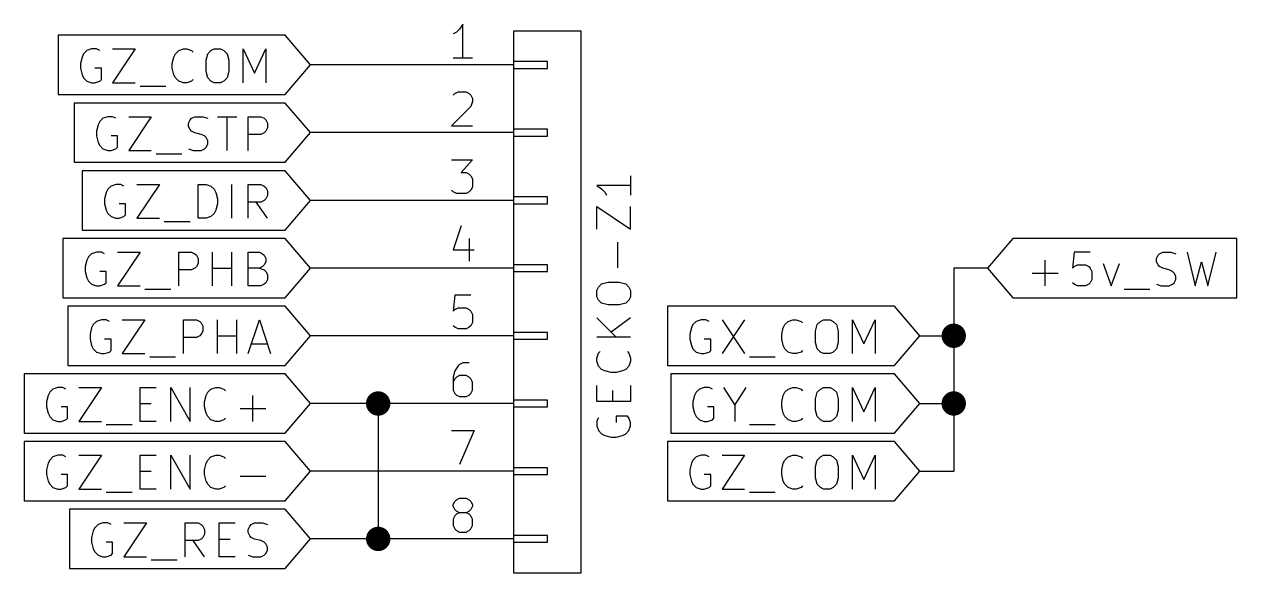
# Model space of a CAD drawing. Extents: x 0.4 to 16.1, y -11.3 to -0.4.
# Drawn here: x 10.647 to 12.438, y -5.39 to -4.58 of the extents above; entities that cross this region are included whole.
import ezdxf

# ---------------------------------------------------------------- set-up
doc = ezdxf.new("R2010")
doc.units = 0
doc.header["$MEASUREMENT"] = 0
for name, color, linetype in [('CYAN2', 4, 'CONTINUOUS'), ('GREEN3', 91, 'CONTINUOUS'), ('LYELLOW', 51, 'CONTINUOUS'), ('RED2', 1, 'CONTINUOUS'), ('RED3', 11, 'CONTINUOUS')]:
    doc.layers.add(name, color=color, linetype=linetype)

msp = doc.modelspace()

# ---------------------------------------------------------------- linework, layer by layer
at = {"layer": 'CYAN2', "linetype": 'CONTINUOUS'}
for p, q in [((11.5428, -4.8039), (11.5428, -4.8325)), ((11.5428, -4.8182), (11.4928, -4.8182)), ((11.4928, -4.8182), (11.4999, -4.8229)), ((11.4999, -4.8229), (11.5047, -4.8277)), ((11.5047, -4.8277), (11.5071, -4.8325)), ((11.4928, -4.8825), (11.4928, -4.8491)), ((11.4928, -4.8491), (11.5428, -4.8825)), ((11.5428, -4.8825), (11.5428, -4.8491)), ((11.5238, -4.9396), (11.5238, -4.9015)), ((11.4928, -4.9729), (11.4952, -4.9682)), ((11.4928, -4.9825), (11.4928, -4.9729)), ((11.4952, -4.9682), (11.4999, -4.9634)), ((11.4999, -4.9634), (11.5095, -4.961)), ((11.5095, -4.961), (11.5261, -4.961)), ((11.5261, -4.961), (11.5357, -4.9634)), ((11.5357, -4.9634), (11.5404, -4.9682)), ((11.5404, -4.9682), (11.5428, -4.9729)), ((11.5428, -4.9729), (11.5428, -4.9825)), ((11.4952, -4.9872), (11.4928, -4.9825)), ((11.4999, -4.992), (11.4952, -4.9872)), ((11.5095, -4.9944), (11.4999, -4.992)), ((11.5261, -4.9944), (11.5095, -4.9944)), ((11.5357, -4.992), (11.5261, -4.9944)), ((11.5404, -4.9872), (11.5357, -4.992)), ((11.5428, -4.9825), (11.5404, -4.9872)), ((11.4928, -5.0134), (11.5214, -5.042)), ((11.5428, -5.0134), (11.5142, -5.0348)), ((11.5428, -5.042), (11.4928, -5.042)), ((11.4928, -5.0729), (11.4952, -5.0658)), ((11.4952, -5.0658), (11.4976, -5.0634)), ((11.538, -5.0634), (11.5404, -5.0658)), ((11.5404, -5.0658), (11.5428, -5.0729)), ((11.4928, -5.0777), (11.4928, -5.0729)), ((11.4952, -5.0848), (11.4928, -5.0777)), ((11.4999, -5.0896), (11.4952, -5.0848)), ((11.5404, -5.0848), (11.5357, -5.0896)), ((11.5428, -5.0777), (11.5404, -5.0848)), ((11.5428, -5.0729), (11.5428, -5.0777)), ((11.5047, -5.092), (11.4999, -5.0896)), ((11.5142, -5.0944), (11.5047, -5.092)), ((11.5214, -5.0944), (11.5142, -5.0944)), ((11.5309, -5.092), (11.5214, -5.0944)), ((11.5357, -5.0896), (11.5309, -5.092)), ((11.4928, -5.1372), (11.4928, -5.1134)), ((11.5166, -5.1372), (11.5166, -5.1206)), ((11.5428, -5.1134), (11.5428, -5.1372)), ((11.5428, -5.1372), (11.4928, -5.1372)), ((11.4952, -5.161), (11.4928, -5.1658)), ((11.4928, -5.1658), (11.4928, -5.1729)), ((11.4928, -5.1729), (11.4952, -5.1801)), ((11.538, -5.1587), (11.5214, -5.1587)), ((11.5214, -5.1587), (11.5214, -5.1682)), ((11.5404, -5.161), (11.538, -5.1587)), ((11.5428, -5.1682), (11.5404, -5.161)), ((11.5404, -5.1801), (11.5428, -5.1729)), ((11.5428, -5.1729), (11.5428, -5.1682)), ((11.4952, -5.1801), (11.4999, -5.1848)), ((11.4999, -5.1848), (11.5047, -5.1872)), ((11.5047, -5.1872), (11.5142, -5.1896)), ((11.5142, -5.1896), (11.5214, -5.1896)), ((11.5214, -5.1896), (11.5309, -5.1872)), ((11.5309, -5.1872), (11.5357, -5.1848)), ((11.5357, -5.1848), (11.5404, -5.1801))]:
    msp.add_line(p, q, dxfattribs=at)
at = {"layer": 'GREEN3', "linetype": 'CONTINUOUS'}
for p, q in [((11.22, -4.64), (11.07, -4.64)), ((11.22, -4.74), (11.07, -4.74)), ((11.22, -4.84), (11.07, -4.84)), ((11.22, -4.94), (11.07, -4.94)), ((12.07, -4.94), (12.02, -4.94)), ((12.02, -4.94), (12.02, -5.04)), ((11.22, -5.04), (11.07, -5.04)), ((11.97, -5.04), (12.02, -5.04)), ((12.02, -5.04), (12.02, -5.14)), ((11.17, -5.14), (11.07, -5.14)), ((11.22, -5.14), (11.17, -5.14)), ((11.17, -5.14), (11.17, -5.34)), ((11.97, -5.14), (12.02, -5.14)), ((12.02, -5.14), (12.02, -5.24)), ((11.22, -5.24), (11.07, -5.24)), ((11.97, -5.24), (12.02, -5.24)), ((11.17, -5.34), (11.07, -5.34)), ((11.22, -5.34), (11.17, -5.34))]:
    msp.add_line(p, q, dxfattribs=at)
at = {"layer": 'GREEN3', "const_width": 0.018}
for points in [[(12.011, -5.04, 1), (12.029, -5.04, 1)], [(11.161, -5.14, 1), (11.179, -5.14, 1)], [(12.011, -5.14, 1), (12.029, -5.14, 1)], [(11.161, -5.34, 1), (11.179, -5.34, 1)]]:
    msp.add_lwpolyline(points, format="xyb", close=True, dxfattribs=at)
at = {"layer": 'LYELLOW', "linetype": 'CONTINUOUS'}
for p, q in [((11.37, -4.59), (11.37, -5.39)), ((11.47, -4.59), (11.37, -4.59)), ((11.47, -5.39), (11.47, -4.59)), ((11.37, -5.39), (11.47, -5.39))]:
    msp.add_line(p, q, dxfattribs=at)
at = {"layer": 'RED2', "linetype": 'CONTINUOUS'}
for p, q in [((11.0325, -4.5962), (10.6972, -4.5962)), ((10.6972, -4.5962), (10.6972, -4.64)), ((11.07, -4.64), (11.0325, -4.5962)), ((11.37, -4.59), (11.37, -5.39)), ((11.47, -4.59), (11.37, -4.59)), ((11.47, -5.39), (11.47, -4.59)), ((10.7397, -4.6188), (10.7349, -4.6235)), ((10.7468, -4.6164), (10.7397, -4.6188)), ((10.754, -4.6164), (10.7468, -4.6164)), ((10.7587, -4.6188), (10.754, -4.6164)), ((10.7778, -4.6164), (10.8111, -4.6164)), ((10.8111, -4.6164), (10.7778, -4.6664)), ((10.8706, -4.6235), (10.8754, -4.6188)), ((10.8754, -4.6188), (10.8826, -4.6164)), ((10.8826, -4.6164), (10.8873, -4.6164)), ((10.8873, -4.6164), (10.8945, -4.6188)), ((10.8945, -4.6188), (10.8968, -4.6211)), ((10.9183, -4.6235), (10.923, -4.6188)), ((10.923, -4.6188), (10.9278, -4.6164)), ((10.9278, -4.6164), (10.9373, -4.6164)), ((10.9373, -4.6164), (10.9421, -4.6188)), ((10.9421, -4.6188), (10.9468, -4.6235)), ((10.9706, -4.6664), (10.9706, -4.6164)), ((10.9706, -4.6164), (10.9873, -4.6521)), ((10.9873, -4.6521), (11.004, -4.6164)), ((11.004, -4.6164), (11.004, -4.6664)), ((10.7326, -4.6283), (10.7302, -4.6378)), ((10.7302, -4.6378), (10.7302, -4.6449)), ((10.7349, -4.6235), (10.7326, -4.6283)), ((10.8659, -4.6378), (10.8683, -4.6283)), ((10.8659, -4.6449), (10.8659, -4.6378)), ((10.8683, -4.6283), (10.8706, -4.6235)), ((10.9159, -4.633), (10.9183, -4.6235)), ((10.9159, -4.6497), (10.9159, -4.633)), ((10.9468, -4.6235), (10.9492, -4.633)), ((10.9492, -4.633), (10.9492, -4.6497)), ((11.37, -4.635), (11.37, -4.645)), ((11.42, -4.635), (11.37, -4.635)), ((11.42, -4.645), (11.42, -4.635)), ((10.6972, -4.64), (10.6972, -4.6838)), ((10.7302, -4.6449), (10.7326, -4.6545)), ((10.7326, -4.6545), (10.7349, -4.6592)), ((10.7611, -4.6449), (10.7516, -4.6449)), ((10.7611, -4.6616), (10.7611, -4.6449)), ((10.8683, -4.6545), (10.8659, -4.6449)), ((10.8706, -4.6592), (10.8683, -4.6545)), ((10.9183, -4.6592), (10.9159, -4.6497)), ((10.9492, -4.6497), (10.9468, -4.6592)), ((11.0325, -4.6838), (11.07, -4.64)), ((11.37, -4.64), (11.22, -4.64)), ((11.37, -4.645), (11.42, -4.645)), ((10.7349, -4.6592), (10.7397, -4.664)), ((10.7397, -4.664), (10.7468, -4.6664)), ((10.7468, -4.6664), (10.7516, -4.6664)), ((10.7516, -4.6664), (10.7587, -4.664)), ((10.7587, -4.664), (10.7611, -4.6616)), ((10.7778, -4.6664), (10.8111, -4.6664)), ((10.8183, -4.6711), (10.8564, -4.6711)), ((10.8754, -4.664), (10.8706, -4.6592)), ((10.8826, -4.6664), (10.8754, -4.664)), ((10.8873, -4.6664), (10.8826, -4.6664)), ((10.8945, -4.664), (10.8873, -4.6664)), ((10.8968, -4.6616), (10.8945, -4.664)), ((10.923, -4.664), (10.9183, -4.6592)), ((10.9278, -4.6664), (10.923, -4.664)), ((10.9373, -4.6664), (10.9278, -4.6664)), ((10.9421, -4.664), (10.9373, -4.6664)), ((10.9468, -4.6592), (10.9421, -4.664)), ((10.6972, -4.6838), (11.0325, -4.6838)), ((11.0325, -4.6962), (10.7211, -4.6962)), ((10.7211, -4.6962), (10.7211, -4.74)), ((11.07, -4.74), (11.0325, -4.6962)), ((10.7587, -4.7235), (10.7564, -4.7283)), ((10.7635, -4.7188), (10.7587, -4.7235)), ((10.7707, -4.7164), (10.7635, -4.7188)), ((10.7778, -4.7164), (10.7707, -4.7164)), ((10.7826, -4.7188), (10.7778, -4.7164)), ((10.8016, -4.7164), (10.8349, -4.7164)), ((10.8349, -4.7164), (10.8016, -4.7664)), ((10.8897, -4.7259), (10.8921, -4.7211)), ((10.8897, -4.7307), (10.8897, -4.7259)), ((10.8921, -4.7211), (10.8945, -4.7188)), ((10.8945, -4.7188), (10.8992, -4.7164)), ((10.8992, -4.7164), (10.9111, -4.7164)), ((10.9111, -4.7164), (10.9183, -4.7188)), ((10.9326, -4.7164), (10.9611, -4.7164)), ((10.9468, -4.7664), (10.9468, -4.7164)), ((10.9778, -4.7664), (10.9778, -4.7164)), ((10.9778, -4.7164), (10.9968, -4.7164)), ((10.9968, -4.7164), (11.0016, -4.7188)), ((11.0016, -4.7188), (11.004, -4.7211)), ((11.004, -4.7211), (11.0064, -4.7259)), ((11.0064, -4.7259), (11.0064, -4.733)), ((10.7211, -4.74), (10.7211, -4.7838)), ((10.7564, -4.7283), (10.754, -4.7378)), ((10.754, -4.7378), (10.754, -4.7449)), ((10.754, -4.7449), (10.7564, -4.7545)), ((10.7849, -4.7449), (10.7754, -4.7449)), ((10.7849, -4.7616), (10.7849, -4.7449)), ((10.8921, -4.7354), (10.8897, -4.7307)), ((10.8945, -4.7378), (10.8921, -4.7354)), ((10.8992, -4.7402), (10.8945, -4.7378)), ((10.9087, -4.7426), (10.8992, -4.7402)), ((10.9135, -4.7449), (10.9087, -4.7426)), ((10.9159, -4.7473), (10.9135, -4.7449)), ((10.9968, -4.7426), (10.9778, -4.7426)), ((11.0016, -4.7402), (10.9968, -4.7426)), ((11.004, -4.7378), (11.0016, -4.7402)), ((11.0064, -4.733), (11.004, -4.7378)), ((11.0325, -4.7838), (11.07, -4.74)), ((11.37, -4.74), (11.22, -4.74)), ((11.37, -4.735), (11.37, -4.745)), ((11.42, -4.735), (11.37, -4.735)), ((11.37, -4.745), (11.42, -4.745)), ((11.42, -4.745), (11.42, -4.735)), ((10.7564, -4.7545), (10.7587, -4.7592)), ((10.7587, -4.7592), (10.7635, -4.764)), ((10.7826, -4.764), (10.7849, -4.7616)), ((10.9135, -4.764), (10.9159, -4.7616)), ((10.9183, -4.7521), (10.9159, -4.7473)), ((10.9159, -4.7616), (10.9183, -4.7569)), ((10.9183, -4.7569), (10.9183, -4.7521)), ((10.7635, -4.764), (10.7707, -4.7664)), ((10.7707, -4.7664), (10.7754, -4.7664)), ((10.7754, -4.7664), (10.7826, -4.764)), ((10.8016, -4.7664), (10.8349, -4.7664)), ((10.8421, -4.7711), (10.8802, -4.7711)), ((10.8897, -4.764), (10.8968, -4.7664)), ((10.8968, -4.7664), (10.9087, -4.7664)), ((10.9087, -4.7664), (10.9135, -4.764)), ((10.7211, -4.7838), (11.0325, -4.7838)), ((11.0325, -4.7962), (10.733, -4.7962)), ((10.733, -4.7962), (10.733, -4.84)), ((11.07, -4.84), (11.0325, -4.7962)), ((10.7826, -4.8164), (10.7754, -4.8188)), ((10.7897, -4.8164), (10.7826, -4.8164)), ((10.7945, -4.8188), (10.7897, -4.8164)), ((10.8135, -4.8164), (10.8468, -4.8164)), ((10.8468, -4.8164), (10.8135, -4.8664)), ((10.904, -4.8664), (10.904, -4.8164)), ((10.904, -4.8164), (10.9159, -4.8164)), ((10.9159, -4.8164), (10.923, -4.8188)), ((10.954, -4.8664), (10.954, -4.8164)), ((10.9778, -4.8664), (10.9778, -4.8164)), ((10.9778, -4.8164), (10.9968, -4.8164)), ((10.9968, -4.8164), (11.0016, -4.8188)), ((10.7683, -4.8283), (10.7659, -4.8378)), ((10.7706, -4.8235), (10.7683, -4.8283)), ((10.7754, -4.8188), (10.7706, -4.8235)), ((10.923, -4.8188), (10.9278, -4.8235)), ((10.9278, -4.8235), (10.9302, -4.8283)), ((10.9302, -4.8283), (10.9326, -4.8378)), ((11.0016, -4.8188), (11.004, -4.8211)), ((11.004, -4.8211), (11.0064, -4.8259)), ((11.0064, -4.833), (11.004, -4.8378)), ((11.0064, -4.8259), (11.0064, -4.833)), ((11.37, -4.835), (11.37, -4.845)), ((11.42, -4.835), (11.37, -4.835)), ((11.42, -4.845), (11.42, -4.835)), ((10.733, -4.84), (10.733, -4.8838)), ((10.7659, -4.8378), (10.7659, -4.8449)), ((10.7659, -4.8449), (10.7683, -4.8545)), ((10.7968, -4.8449), (10.7873, -4.8449)), ((10.7968, -4.8616), (10.7968, -4.8449)), ((10.9326, -4.8449), (10.9302, -4.8545)), ((10.9326, -4.8378), (10.9326, -4.8449)), ((10.9968, -4.8426), (10.9778, -4.8426)), ((11.0064, -4.8664), (10.9897, -4.8426)), ((11.0016, -4.8402), (10.9968, -4.8426)), ((11.004, -4.8378), (11.0016, -4.8402)), ((11.0325, -4.8838), (11.07, -4.84)), ((11.37, -4.84), (11.22, -4.84)), ((11.37, -4.845), (11.42, -4.845)), ((10.7683, -4.8545), (10.7706, -4.8592)), ((10.7706, -4.8592), (10.7754, -4.864)), ((10.7754, -4.864), (10.7826, -4.8664)), ((10.7826, -4.8664), (10.7873, -4.8664)), ((10.7873, -4.8664), (10.7945, -4.864)), ((10.7945, -4.864), (10.7968, -4.8616)), ((10.8135, -4.8664), (10.8468, -4.8664)), ((10.9159, -4.8664), (10.904, -4.8664)), ((10.923, -4.864), (10.9159, -4.8664)), ((10.9278, -4.8592), (10.923, -4.864)), ((10.9302, -4.8545), (10.9278, -4.8592)), ((10.733, -4.8838), (11.0325, -4.8838)), ((10.854, -4.8711), (10.8921, -4.8711)), ((11.0325, -4.8962), (10.7044, -4.8962)), ((10.7044, -4.8962), (10.7044, -4.94)), ((11.07, -4.94), (11.0325, -4.8962)), ((12.1075, -4.8962), (12.07, -4.94)), ((12.438, -4.8962), (12.1075, -4.8962)), ((12.438, -4.94), (12.438, -4.8962)), ((10.7421, -4.9235), (10.7397, -4.9283)), ((10.7468, -4.9188), (10.7421, -4.9235)), ((10.754, -4.9164), (10.7468, -4.9188)), ((10.7611, -4.9164), (10.754, -4.9164)), ((10.7659, -4.9188), (10.7611, -4.9164)), ((10.7849, -4.9164), (10.8183, -4.9164)), ((10.8183, -4.9164), (10.7849, -4.9664)), ((10.8754, -4.9664), (10.8754, -4.9164)), ((10.8754, -4.9164), (10.8945, -4.9164)), ((10.8945, -4.9164), (10.8992, -4.9188)), ((10.8992, -4.9188), (10.9016, -4.9211)), ((10.9016, -4.9211), (10.904, -4.9259)), ((10.9254, -4.9664), (10.9254, -4.9164)), ((10.954, -4.9664), (10.954, -4.9164)), ((10.9778, -4.9664), (10.9778, -4.9164)), ((10.9778, -4.9164), (10.9945, -4.9164)), ((10.9945, -4.9164), (10.9992, -4.9188)), ((10.9992, -4.9188), (11.0016, -4.9211)), ((11.0016, -4.9211), (11.004, -4.9259)), ((12.1979, -4.9164), (12.1955, -4.9402)), ((12.2217, -4.9164), (12.1979, -4.9164)), ((12.3193, -4.9259), (12.3217, -4.9211)), ((12.3217, -4.9211), (12.3241, -4.9188)), ((12.3241, -4.9188), (12.3289, -4.9164)), ((12.3289, -4.9164), (12.3408, -4.9164)), ((12.3408, -4.9164), (12.3479, -4.9188)), ((12.3646, -4.9164), (12.3765, -4.9664)), ((12.3955, -4.9664), (12.4074, -4.9164)), ((10.7044, -4.94), (10.7044, -4.9838)), ((10.7397, -4.9283), (10.7373, -4.9378)), ((10.7373, -4.9378), (10.7373, -4.9449)), ((10.8992, -4.9402), (10.8945, -4.9426)), ((10.9016, -4.9378), (10.8992, -4.9402)), ((10.904, -4.933), (10.9016, -4.9378)), ((10.904, -4.9259), (10.904, -4.933)), ((10.9254, -4.9402), (10.954, -4.9402)), ((10.9945, -4.9402), (10.9778, -4.9402)), ((10.9992, -4.9378), (10.9945, -4.9402)), ((10.9945, -4.9402), (11.0016, -4.9426)), ((11.0016, -4.9354), (10.9992, -4.9378)), ((11.004, -4.9307), (11.0016, -4.9354)), ((11.004, -4.9259), (11.004, -4.9307)), ((11.0325, -4.9838), (11.07, -4.94)), ((11.37, -4.94), (11.22, -4.94)), ((11.37, -4.935), (11.37, -4.945)), ((11.42, -4.935), (11.37, -4.935)), ((11.42, -4.945), (11.42, -4.935)), ((12.07, -4.94), (12.1075, -4.9838)), ((12.1551, -4.9664), (12.1551, -4.9283)), ((12.1955, -4.9402), (12.1979, -4.9378)), ((12.1979, -4.9378), (12.2027, -4.9354)), ((12.2027, -4.9354), (12.2146, -4.9354)), ((12.2146, -4.9354), (12.2193, -4.9378)), ((12.2193, -4.9378), (12.2217, -4.9402)), ((12.2217, -4.9402), (12.2241, -4.9449)), ((12.2408, -4.933), (12.2527, -4.9664)), ((12.2527, -4.9664), (12.2646, -4.933)), ((12.3193, -4.9307), (12.3193, -4.9259)), ((12.3217, -4.9354), (12.3193, -4.9307)), ((12.3241, -4.9378), (12.3217, -4.9354)), ((12.3289, -4.9402), (12.3241, -4.9378)), ((12.3384, -4.9426), (12.3289, -4.9402)), ((12.3765, -4.9664), (12.386, -4.9307)), ((12.386, -4.9307), (12.3955, -4.9664)), ((12.438, -4.9838), (12.438, -4.94)), ((10.7373, -4.9449), (10.7397, -4.9545)), ((10.7397, -4.9545), (10.7421, -4.9592)), ((10.7421, -4.9592), (10.7468, -4.964)), ((10.7683, -4.9449), (10.7587, -4.9449)), ((10.7683, -4.9616), (10.7683, -4.9449)), ((10.8945, -4.9426), (10.8754, -4.9426)), ((11.0016, -4.9426), (11.004, -4.9449)), ((11.004, -4.9449), (11.0064, -4.9497)), ((11.0064, -4.9569), (11.004, -4.9616)), ((11.0064, -4.9497), (11.0064, -4.9569)), ((11.37, -4.945), (11.42, -4.945)), ((12.136, -4.9473), (12.1741, -4.9473)), ((12.2241, -4.9569), (12.2217, -4.9616)), ((12.2241, -4.9449), (12.2241, -4.9569)), ((12.3432, -4.9449), (12.3384, -4.9426)), ((12.3455, -4.9473), (12.3432, -4.9449)), ((12.3479, -4.9521), (12.3455, -4.9473)), ((12.3455, -4.9616), (12.3479, -4.9569)), ((12.3479, -4.9569), (12.3479, -4.9521)), ((10.7468, -4.964), (10.754, -4.9664)), ((10.754, -4.9664), (10.7587, -4.9664)), ((10.7587, -4.9664), (10.7659, -4.964)), ((10.7659, -4.964), (10.7683, -4.9616)), ((10.7849, -4.9664), (10.8183, -4.9664)), ((10.8254, -4.9711), (10.8635, -4.9711)), ((10.9968, -4.9664), (10.9778, -4.9664)), ((11.0016, -4.964), (10.9968, -4.9664)), ((11.004, -4.9616), (11.0016, -4.964)), ((12.1979, -4.964), (12.1955, -4.9616)), ((12.2027, -4.9664), (12.1979, -4.964)), ((12.2146, -4.9664), (12.2027, -4.9664)), ((12.2193, -4.964), (12.2146, -4.9664)), ((12.2217, -4.9616), (12.2193, -4.964)), ((12.2717, -4.9711), (12.3098, -4.9711)), ((12.3193, -4.964), (12.3265, -4.9664)), ((12.3265, -4.9664), (12.3384, -4.9664)), ((12.3384, -4.9664), (12.3432, -4.964)), ((12.3432, -4.964), (12.3455, -4.9616)), ((10.7044, -4.9838), (11.0325, -4.9838)), ((12.1075, -4.9838), (12.438, -4.9838)), ((11.0325, -4.9962), (10.7115, -4.9962)), ((10.7115, -4.9962), (10.7115, -5.04)), ((11.07, -5.04), (11.0325, -4.9962)), ((11.9325, -4.9962), (11.5972, -4.9962)), ((11.5972, -4.9962), (11.5972, -5.04)), ((11.97, -5.04), (11.9325, -4.9962)), ((10.7468, -5.0283), (10.7445, -5.0378)), ((10.7492, -5.0235), (10.7468, -5.0283)), ((10.754, -5.0188), (10.7492, -5.0235)), ((10.7611, -5.0164), (10.754, -5.0188)), ((10.7683, -5.0164), (10.7611, -5.0164)), ((10.773, -5.0188), (10.7683, -5.0164)), ((10.7921, -5.0164), (10.8254, -5.0164)), ((10.8254, -5.0164), (10.7921, -5.0664)), ((10.8826, -5.0664), (10.8826, -5.0164)), ((10.8826, -5.0164), (10.9016, -5.0164)), ((10.9016, -5.0164), (10.9064, -5.0188)), ((10.9064, -5.0188), (10.9087, -5.0211)), ((10.9087, -5.0211), (10.9111, -5.0259)), ((10.9111, -5.0259), (10.9111, -5.033)), ((10.9326, -5.0664), (10.9326, -5.0164)), ((10.9611, -5.0664), (10.9611, -5.0164)), ((10.9778, -5.0664), (10.9945, -5.0164)), ((10.9945, -5.0164), (11.0111, -5.0664)), ((11.6326, -5.0283), (11.6302, -5.0378)), ((11.6349, -5.0235), (11.6326, -5.0283)), ((11.6397, -5.0188), (11.6349, -5.0235)), ((11.6468, -5.0164), (11.6397, -5.0188)), ((11.654, -5.0164), (11.6468, -5.0164)), ((11.6587, -5.0188), (11.654, -5.0164)), ((11.6778, -5.0164), (11.7111, -5.0664)), ((11.7111, -5.0164), (11.6778, -5.0664)), ((11.7659, -5.0378), (11.7683, -5.0283)), ((11.7683, -5.0283), (11.7706, -5.0235)), ((11.7706, -5.0235), (11.7754, -5.0188)), ((11.7754, -5.0188), (11.7826, -5.0164)), ((11.7826, -5.0164), (11.7873, -5.0164)), ((11.7873, -5.0164), (11.7945, -5.0188)), ((11.7945, -5.0188), (11.7968, -5.0211)), ((11.8159, -5.033), (11.8183, -5.0235)), ((11.8183, -5.0235), (11.823, -5.0188)), ((11.823, -5.0188), (11.8278, -5.0164)), ((11.8278, -5.0164), (11.8373, -5.0164)), ((11.8373, -5.0164), (11.8421, -5.0188)), ((11.8421, -5.0188), (11.8468, -5.0235)), ((11.8468, -5.0235), (11.8492, -5.033)), ((11.8706, -5.0664), (11.8706, -5.0164)), ((11.8706, -5.0164), (11.8873, -5.0521)), ((11.8873, -5.0521), (11.904, -5.0164)), ((11.904, -5.0164), (11.904, -5.0664)), ((10.7115, -5.04), (10.7115, -5.0838)), ((10.7445, -5.0378), (10.7445, -5.0449)), ((10.7445, -5.0449), (10.7468, -5.0545)), ((10.7754, -5.0449), (10.7659, -5.0449)), ((10.7754, -5.0616), (10.7754, -5.0449)), ((10.9016, -5.0426), (10.8826, -5.0426)), ((10.9064, -5.0402), (10.9016, -5.0426)), ((10.9087, -5.0378), (10.9064, -5.0402)), ((10.9111, -5.033), (10.9087, -5.0378)), ((10.9326, -5.0402), (10.9611, -5.0402)), ((11.0325, -5.0838), (11.07, -5.04)), ((11.37, -5.04), (11.22, -5.04)), ((11.37, -5.035), (11.37, -5.045)), ((11.42, -5.035), (11.37, -5.035)), ((11.37, -5.045), (11.42, -5.045)), ((11.42, -5.045), (11.42, -5.035)), ((11.5972, -5.04), (11.5972, -5.0838)), ((11.6302, -5.0378), (11.6302, -5.0449)), ((11.6302, -5.0449), (11.6326, -5.0545)), ((11.6611, -5.0449), (11.6516, -5.0449)), ((11.6611, -5.0616), (11.6611, -5.0449)), ((11.7659, -5.0449), (11.7659, -5.0378)), ((11.7683, -5.0545), (11.7659, -5.0449)), ((11.8159, -5.0497), (11.8159, -5.033)), ((11.8183, -5.0592), (11.8159, -5.0497)), ((11.8492, -5.0497), (11.8468, -5.0592)), ((11.8492, -5.033), (11.8492, -5.0497)), ((11.9325, -5.0838), (11.97, -5.04)), ((10.7468, -5.0545), (10.7492, -5.0592)), ((10.7492, -5.0592), (10.754, -5.064)), ((10.754, -5.064), (10.7611, -5.0664)), ((10.7611, -5.0664), (10.7659, -5.0664)), ((10.7659, -5.0664), (10.773, -5.064)), ((10.773, -5.064), (10.7754, -5.0616)), ((10.7921, -5.0664), (10.8254, -5.0664)), ((10.9826, -5.0521), (11.0064, -5.0521)), ((11.6326, -5.0545), (11.6349, -5.0592)), ((11.6349, -5.0592), (11.6397, -5.064)), ((11.6397, -5.064), (11.6468, -5.0664)), ((11.6468, -5.0664), (11.6516, -5.0664)), ((11.6516, -5.0664), (11.6587, -5.064)), ((11.6587, -5.064), (11.6611, -5.0616)), ((11.7706, -5.0592), (11.7683, -5.0545)), ((11.7754, -5.064), (11.7706, -5.0592)), ((11.7826, -5.0664), (11.7754, -5.064)), ((11.7873, -5.0664), (11.7826, -5.0664)), ((11.7945, -5.064), (11.7873, -5.0664)), ((11.7968, -5.0616), (11.7945, -5.064)), ((11.823, -5.064), (11.8183, -5.0592)), ((11.8278, -5.0664), (11.823, -5.064)), ((11.8373, -5.0664), (11.8278, -5.0664)), ((11.8421, -5.064), (11.8373, -5.0664)), ((11.8468, -5.0592), (11.8421, -5.064)), ((10.7115, -5.0838), (11.0325, -5.0838)), ((10.8326, -5.0711), (10.8706, -5.0711)), ((11.5972, -5.0838), (11.9325, -5.0838)), ((11.7183, -5.0711), (11.7564, -5.0711)), ((11.0325, -5.0962), (10.6472, -5.0962)), ((10.6472, -5.0962), (10.6472, -5.14)), ((11.07, -5.14), (11.0325, -5.0962)), ((11.9325, -5.0962), (11.602, -5.0962)), ((11.602, -5.0962), (11.602, -5.14)), ((11.97, -5.14), (11.9325, -5.0962)), ((10.6897, -5.1188), (10.6849, -5.1235)), ((10.6968, -5.1164), (10.6897, -5.1188)), ((10.704, -5.1164), (10.6968, -5.1164)), ((10.7087, -5.1188), (10.704, -5.1164)), ((10.7278, -5.1164), (10.7611, -5.1164)), ((10.7611, -5.1164), (10.7278, -5.1664)), ((10.8183, -5.1664), (10.8183, -5.1164)), ((10.8183, -5.1164), (10.8421, -5.1164)), ((10.8635, -5.1664), (10.8635, -5.1164)), ((10.8635, -5.1164), (10.8921, -5.1664)), ((10.8921, -5.1664), (10.8921, -5.1164)), ((10.9183, -5.1235), (10.923, -5.1188)), ((10.923, -5.1188), (10.9302, -5.1164)), ((10.9302, -5.1164), (10.9349, -5.1164)), ((10.9349, -5.1164), (10.9421, -5.1188)), ((10.9421, -5.1188), (10.9445, -5.1211)), ((11.6445, -5.1188), (11.6397, -5.1235)), ((11.6516, -5.1164), (11.6445, -5.1188)), ((11.6587, -5.1164), (11.6516, -5.1164)), ((11.6635, -5.1188), (11.6587, -5.1164)), ((11.6802, -5.1164), (11.6968, -5.1426)), ((11.6968, -5.1426), (11.7135, -5.1164)), ((11.7706, -5.1235), (11.7754, -5.1188)), ((11.7754, -5.1188), (11.7826, -5.1164)), ((11.7826, -5.1164), (11.7873, -5.1164)), ((11.7873, -5.1164), (11.7945, -5.1188)), ((11.7945, -5.1188), (11.7968, -5.1211)), ((11.8183, -5.1235), (11.823, -5.1188)), ((11.823, -5.1188), (11.8278, -5.1164)), ((11.8278, -5.1164), (11.8373, -5.1164)), ((11.8373, -5.1164), (11.8421, -5.1188)), ((11.8421, -5.1188), (11.8468, -5.1235)), ((11.8706, -5.1664), (11.8706, -5.1164)), ((11.8706, -5.1164), (11.8873, -5.1521)), ((11.8873, -5.1521), (11.904, -5.1164)), ((11.904, -5.1164), (11.904, -5.1664)), ((10.6826, -5.1283), (10.6802, -5.1378)), ((10.6802, -5.1378), (10.6802, -5.1449)), ((10.6849, -5.1235), (10.6826, -5.1283)), ((10.9135, -5.1378), (10.9159, -5.1283)), ((10.9135, -5.1449), (10.9135, -5.1378)), ((10.9159, -5.1283), (10.9183, -5.1235)), ((10.9849, -5.1664), (10.9849, -5.1283)), ((11.37, -5.135), (11.37, -5.145)), ((11.42, -5.135), (11.37, -5.135)), ((11.42, -5.145), (11.42, -5.135)), ((11.6373, -5.1283), (11.6349, -5.1378)), ((11.6349, -5.1378), (11.6349, -5.1449)), ((11.6397, -5.1235), (11.6373, -5.1283)), ((11.7659, -5.1378), (11.7683, -5.1283)), ((11.7659, -5.1449), (11.7659, -5.1378)), ((11.7683, -5.1283), (11.7706, -5.1235)), ((11.8159, -5.133), (11.8183, -5.1235)), ((11.8159, -5.1497), (11.8159, -5.133)), ((11.8468, -5.1235), (11.8492, -5.133)), ((11.8492, -5.133), (11.8492, -5.1497)), ((10.6472, -5.14), (10.6472, -5.1838)), ((10.6802, -5.1449), (10.6826, -5.1545)), ((10.6826, -5.1545), (10.6849, -5.1592)), ((10.7111, -5.1449), (10.7016, -5.1449)), ((10.7111, -5.1616), (10.7111, -5.1449)), ((10.8183, -5.1402), (10.8349, -5.1402)), ((10.9159, -5.1545), (10.9135, -5.1449)), ((10.9183, -5.1592), (10.9159, -5.1545)), ((10.9659, -5.1473), (11.004, -5.1473)), ((11.0325, -5.1838), (11.07, -5.14)), ((11.37, -5.14), (11.22, -5.14)), ((11.37, -5.145), (11.42, -5.145)), ((11.602, -5.14), (11.602, -5.1838)), ((11.6349, -5.1449), (11.6373, -5.1545)), ((11.6373, -5.1545), (11.6397, -5.1592)), ((11.6659, -5.1449), (11.6564, -5.1449)), ((11.6659, -5.1616), (11.6659, -5.1449)), ((11.6968, -5.1426), (11.6968, -5.1664)), ((11.7683, -5.1545), (11.7659, -5.1449)), ((11.7706, -5.1592), (11.7683, -5.1545)), ((11.8183, -5.1592), (11.8159, -5.1497)), ((11.8492, -5.1497), (11.8468, -5.1592)), ((11.9325, -5.1838), (11.97, -5.14)), ((10.6849, -5.1592), (10.6897, -5.164)), ((10.6897, -5.164), (10.6968, -5.1664)), ((10.6968, -5.1664), (10.7016, -5.1664)), ((10.7016, -5.1664), (10.7087, -5.164)), ((10.7087, -5.164), (10.7111, -5.1616)), ((10.7278, -5.1664), (10.7611, -5.1664)), ((10.7683, -5.1711), (10.8064, -5.1711)), ((10.8421, -5.1664), (10.8183, -5.1664)), ((10.923, -5.164), (10.9183, -5.1592)), ((10.9302, -5.1664), (10.923, -5.164)), ((10.9349, -5.1664), (10.9302, -5.1664)), ((10.9421, -5.164), (10.9349, -5.1664)), ((10.9445, -5.1616), (10.9421, -5.164)), ((11.6397, -5.1592), (11.6445, -5.164)), ((11.6445, -5.164), (11.6516, -5.1664)), ((11.6516, -5.1664), (11.6564, -5.1664)), ((11.6564, -5.1664), (11.6635, -5.164)), ((11.6635, -5.164), (11.6659, -5.1616)), ((11.7183, -5.1711), (11.7564, -5.1711)), ((11.7754, -5.164), (11.7706, -5.1592)), ((11.7826, -5.1664), (11.7754, -5.164)), ((11.7873, -5.1664), (11.7826, -5.1664)), ((11.7945, -5.164), (11.7873, -5.1664)), ((11.7968, -5.1616), (11.7945, -5.164)), ((11.823, -5.164), (11.8183, -5.1592)), ((11.8278, -5.1664), (11.823, -5.164)), ((11.8373, -5.1664), (11.8278, -5.1664)), ((11.8421, -5.164), (11.8373, -5.1664)), ((11.8468, -5.1592), (11.8421, -5.164)), ((10.6472, -5.1838), (11.0325, -5.1838)), ((11.602, -5.1838), (11.9325, -5.1838)), ((11.0325, -5.1962), (10.6472, -5.1962)), ((10.6472, -5.1962), (10.6472, -5.24)), ((11.07, -5.24), (11.0325, -5.1962)), ((11.9325, -5.1962), (11.5972, -5.1962)), ((11.5972, -5.1962), (11.5972, -5.24)), ((11.97, -5.24), (11.9325, -5.1962)), ((10.6826, -5.2283), (10.6802, -5.2378)), ((10.6849, -5.2235), (10.6826, -5.2283)), ((10.6897, -5.2188), (10.6849, -5.2235)), ((10.6968, -5.2164), (10.6897, -5.2188)), ((10.704, -5.2164), (10.6968, -5.2164)), ((10.7087, -5.2188), (10.704, -5.2164)), ((10.7278, -5.2164), (10.7611, -5.2164)), ((10.7611, -5.2164), (10.7278, -5.2664)), ((10.8183, -5.2664), (10.8183, -5.2164)), ((10.8183, -5.2164), (10.8421, -5.2164)), ((10.8635, -5.2664), (10.8635, -5.2164)), ((10.8635, -5.2164), (10.8921, -5.2664)), ((10.8921, -5.2664), (10.8921, -5.2164)), ((10.9135, -5.2378), (10.9159, -5.2283)), ((10.9159, -5.2283), (10.9183, -5.2235)), ((10.9183, -5.2235), (10.923, -5.2188)), ((10.923, -5.2188), (10.9302, -5.2164)), ((10.9302, -5.2164), (10.9349, -5.2164)), ((10.9349, -5.2164), (10.9421, -5.2188)), ((10.9421, -5.2188), (10.9445, -5.2211)), ((11.6326, -5.2283), (11.6302, -5.2378)), ((11.6349, -5.2235), (11.6326, -5.2283)), ((11.6397, -5.2188), (11.6349, -5.2235)), ((11.6468, -5.2164), (11.6397, -5.2188)), ((11.654, -5.2164), (11.6468, -5.2164)), ((11.6587, -5.2188), (11.654, -5.2164)), ((11.6778, -5.2164), (11.7111, -5.2164)), ((11.7111, -5.2164), (11.6778, -5.2664)), ((11.7659, -5.2378), (11.7683, -5.2283)), ((11.7683, -5.2283), (11.7706, -5.2235)), ((11.7706, -5.2235), (11.7754, -5.2188)), ((11.7754, -5.2188), (11.7826, -5.2164)), ((11.7826, -5.2164), (11.7873, -5.2164)), ((11.7873, -5.2164), (11.7945, -5.2188)), ((11.7945, -5.2188), (11.7968, -5.2211)), ((11.8159, -5.233), (11.8183, -5.2235)), ((11.8183, -5.2235), (11.823, -5.2188)), ((11.823, -5.2188), (11.8278, -5.2164)), ((11.8278, -5.2164), (11.8373, -5.2164)), ((11.8373, -5.2164), (11.8421, -5.2188)), ((11.8421, -5.2188), (11.8468, -5.2235)), ((11.8468, -5.2235), (11.8492, -5.233)), ((11.8706, -5.2664), (11.8706, -5.2164)), ((11.8706, -5.2164), (11.8873, -5.2521)), ((11.8873, -5.2521), (11.904, -5.2164)), ((11.904, -5.2164), (11.904, -5.2664)), ((10.6472, -5.24), (10.6472, -5.2838)), ((10.6802, -5.2378), (10.6802, -5.2449)), ((10.6802, -5.2449), (10.6826, -5.2545)), ((10.7111, -5.2449), (10.7016, -5.2449)), ((10.7111, -5.2616), (10.7111, -5.2449)), ((10.8183, -5.2402), (10.8349, -5.2402)), ((10.9135, -5.2449), (10.9135, -5.2378)), ((10.9159, -5.2545), (10.9135, -5.2449)), ((11.0325, -5.2838), (11.07, -5.24)), ((11.37, -5.24), (11.22, -5.24)), ((11.37, -5.235), (11.37, -5.245)), ((11.42, -5.235), (11.37, -5.235)), ((11.37, -5.245), (11.42, -5.245)), ((11.42, -5.245), (11.42, -5.235)), ((11.5972, -5.24), (11.5972, -5.2838)), ((11.6302, -5.2378), (11.6302, -5.2449)), ((11.6302, -5.2449), (11.6326, -5.2545)), ((11.6611, -5.2449), (11.6516, -5.2449)), ((11.6611, -5.2616), (11.6611, -5.2449)), ((11.7659, -5.2449), (11.7659, -5.2378)), ((11.7683, -5.2545), (11.7659, -5.2449)), ((11.8159, -5.2497), (11.8159, -5.233)), ((11.8492, -5.233), (11.8492, -5.2497)), ((11.9325, -5.2838), (11.97, -5.24)), ((10.6826, -5.2545), (10.6849, -5.2592)), ((10.6849, -5.2592), (10.6897, -5.264)), ((10.6897, -5.264), (10.6968, -5.2664)), ((10.7016, -5.2664), (10.7087, -5.264)), ((10.7087, -5.264), (10.7111, -5.2616)), ((10.9183, -5.2592), (10.9159, -5.2545)), ((10.923, -5.264), (10.9183, -5.2592)), ((10.9302, -5.2664), (10.923, -5.264)), ((10.9421, -5.264), (10.9349, -5.2664)), ((10.9445, -5.2616), (10.9421, -5.264)), ((10.9659, -5.2473), (11.004, -5.2473)), ((11.6326, -5.2545), (11.6349, -5.2592)), ((11.6349, -5.2592), (11.6397, -5.264)), ((11.6397, -5.264), (11.6468, -5.2664)), ((11.6516, -5.2664), (11.6587, -5.264)), ((11.6587, -5.264), (11.6611, -5.2616)), ((11.7706, -5.2592), (11.7683, -5.2545)), ((11.7754, -5.264), (11.7706, -5.2592)), ((11.7826, -5.2664), (11.7754, -5.264)), ((11.7945, -5.264), (11.7873, -5.2664)), ((11.7968, -5.2616), (11.7945, -5.264)), ((11.8183, -5.2592), (11.8159, -5.2497)), ((11.823, -5.264), (11.8183, -5.2592)), ((11.8278, -5.2664), (11.823, -5.264)), ((11.8421, -5.264), (11.8373, -5.2664)), ((11.8468, -5.2592), (11.8421, -5.264)), ((11.8492, -5.2497), (11.8468, -5.2592)), ((10.6968, -5.2664), (10.7016, -5.2664)), ((10.7278, -5.2664), (10.7611, -5.2664)), ((10.7683, -5.2711), (10.8064, -5.2711)), ((10.8421, -5.2664), (10.8183, -5.2664)), ((10.9349, -5.2664), (10.9302, -5.2664)), ((11.6468, -5.2664), (11.6516, -5.2664)), ((11.6778, -5.2664), (11.7111, -5.2664)), ((11.7183, -5.2711), (11.7564, -5.2711)), ((11.7873, -5.2664), (11.7826, -5.2664)), ((11.8373, -5.2664), (11.8278, -5.2664)), ((10.6472, -5.2838), (11.0325, -5.2838)), ((11.0325, -5.2962), (10.7139, -5.2962)), ((10.7139, -5.2962), (10.7139, -5.34)), ((11.07, -5.34), (11.0325, -5.2962)), ((11.5972, -5.2838), (11.9325, -5.2838)), ((10.7635, -5.3164), (10.7564, -5.3188)), ((10.7707, -5.3164), (10.7635, -5.3164)), ((10.7754, -5.3188), (10.7707, -5.3164)), ((10.7945, -5.3164), (10.8278, -5.3164)), ((10.8278, -5.3164), (10.7945, -5.3664)), ((10.8849, -5.3664), (10.8849, -5.3164)), ((10.8849, -5.3164), (10.904, -5.3164)), ((10.904, -5.3164), (10.9087, -5.3188)), ((10.9349, -5.3664), (10.9349, -5.3164)), ((10.9349, -5.3164), (10.9587, -5.3164)), ((10.9826, -5.3188), (10.9873, -5.3164)), ((10.9873, -5.3164), (10.9992, -5.3164)), ((10.9992, -5.3164), (11.0064, -5.3188)), ((10.7492, -5.3283), (10.7468, -5.3378)), ((10.7516, -5.3235), (10.7492, -5.3283)), ((10.7564, -5.3188), (10.7516, -5.3235)), ((10.9087, -5.3188), (10.9111, -5.3211)), ((10.9111, -5.3211), (10.9135, -5.3259)), ((10.9135, -5.333), (10.9111, -5.3378)), ((10.9135, -5.3259), (10.9135, -5.333)), ((10.9778, -5.3259), (10.9802, -5.3211)), ((10.9778, -5.3307), (10.9778, -5.3259)), ((10.9802, -5.3354), (10.9778, -5.3307)), ((10.9802, -5.3211), (10.9826, -5.3188)), ((10.9826, -5.3378), (10.9802, -5.3354)), ((11.37, -5.335), (11.37, -5.345)), ((11.42, -5.335), (11.37, -5.335)), ((11.42, -5.345), (11.42, -5.335)), ((10.7139, -5.34), (10.7139, -5.3838)), ((10.7468, -5.3378), (10.7468, -5.3449)), ((10.7468, -5.3449), (10.7492, -5.3545)), ((10.7778, -5.3449), (10.7683, -5.3449)), ((10.7778, -5.3616), (10.7778, -5.3449)), ((10.904, -5.3426), (10.8849, -5.3426)), ((10.9135, -5.3664), (10.8968, -5.3426)), ((10.9087, -5.3402), (10.904, -5.3426)), ((10.9111, -5.3378), (10.9087, -5.3402)), ((10.9349, -5.3402), (10.9516, -5.3402)), ((10.9873, -5.3402), (10.9826, -5.3378)), ((10.9968, -5.3426), (10.9873, -5.3402)), ((11.0016, -5.3449), (10.9968, -5.3426)), ((11.004, -5.3473), (11.0016, -5.3449)), ((11.0064, -5.3521), (11.004, -5.3473)), ((11.0064, -5.3569), (11.0064, -5.3521)), ((11.0325, -5.3838), (11.07, -5.34)), ((11.37, -5.34), (11.22, -5.34)), ((11.37, -5.345), (11.42, -5.345)), ((10.7492, -5.3545), (10.7516, -5.3592)), ((10.7516, -5.3592), (10.7564, -5.364)), ((10.7564, -5.364), (10.7635, -5.3664)), ((10.7635, -5.3664), (10.7683, -5.3664)), ((10.7683, -5.3664), (10.7754, -5.364)), ((10.7754, -5.364), (10.7778, -5.3616)), ((10.7945, -5.3664), (10.8278, -5.3664)), ((10.8349, -5.3711), (10.873, -5.3711)), ((10.9587, -5.3664), (10.9349, -5.3664)), ((10.9778, -5.364), (10.9849, -5.3664)), ((10.9849, -5.3664), (10.9968, -5.3664)), ((10.9968, -5.3664), (11.0016, -5.364)), ((11.0016, -5.364), (11.004, -5.3616)), ((11.004, -5.3616), (11.0064, -5.3569)), ((10.7139, -5.3838), (11.0325, -5.3838)), ((11.37, -5.39), (11.47, -5.39))]:
    msp.add_line(p, q, dxfattribs=at)
at = {"layer": 'RED3', "linetype": 'CONTINUOUS'}
for p, q in [((11.295, -4.5799), (11.2902, -4.587)), ((11.295, -4.6299), (11.295, -4.5799)), ((11.2855, -4.5918), (11.2807, -4.5942)), ((11.2902, -4.587), (11.2855, -4.5918)), ((11.3093, -4.6299), (11.2807, -4.6299)), ((11.2807, -4.6846), (11.2831, -4.6823)), ((11.2831, -4.6823), (11.2879, -4.6799)), ((11.2879, -4.6799), (11.2998, -4.6799)), ((11.2998, -4.6799), (11.3045, -4.6823)), ((11.3045, -4.6823), (11.3069, -4.6846)), ((11.3069, -4.6846), (11.3093, -4.6894)), ((11.3093, -4.6894), (11.3093, -4.6942)), ((11.3069, -4.7013), (11.2783, -4.7299)), ((11.3093, -4.6942), (11.3069, -4.7013)), ((11.2783, -4.7299), (11.3093, -4.7299)), ((11.2783, -4.7799), (11.3093, -4.7799)), ((11.3093, -4.7799), (11.2926, -4.7989)), ((11.2926, -4.7989), (11.2998, -4.7989)), ((11.2998, -4.7989), (11.3045, -4.8013)), ((11.3045, -4.8013), (11.3069, -4.8037)), ((11.3069, -4.8037), (11.3093, -4.8084)), ((11.3093, -4.8084), (11.3093, -4.8204)), ((11.2807, -4.8275), (11.2783, -4.8251)), ((11.2855, -4.8299), (11.2807, -4.8275)), ((11.2998, -4.8299), (11.2855, -4.8299)), ((11.3045, -4.8275), (11.2998, -4.8299)), ((11.3069, -4.8251), (11.3045, -4.8275)), ((11.3093, -4.8204), (11.3069, -4.8251)), ((11.2926, -4.8775), (11.2807, -4.9132)), ((11.3045, -4.8965), (11.3045, -4.9299)), ((11.2807, -4.9132), (11.3117, -4.9132)), ((11.2831, -4.9799), (11.2807, -5.0037)), ((11.3069, -4.9799), (11.2831, -4.9799)), ((11.2807, -5.0037), (11.2831, -5.0013)), ((11.2831, -5.0013), (11.2879, -4.9989)), ((11.2879, -4.9989), (11.2998, -4.9989)), ((11.2998, -4.9989), (11.3045, -5.0013)), ((11.3045, -5.0013), (11.3069, -5.0037)), ((11.3069, -5.0037), (11.3093, -5.0084)), ((11.3093, -5.0084), (11.3093, -5.0204)), ((11.2831, -5.0275), (11.2807, -5.0251)), ((11.2879, -5.0299), (11.2831, -5.0275)), ((11.2998, -5.0299), (11.2879, -5.0299)), ((11.3045, -5.0275), (11.2998, -5.0299)), ((11.3069, -5.0251), (11.3045, -5.0275)), ((11.3093, -5.0204), (11.3069, -5.0251)), ((11.2879, -5.0846), (11.2831, -5.0918)), ((11.2902, -5.0823), (11.2879, -5.0846)), ((11.295, -5.0799), (11.2902, -5.0823)), ((11.3045, -5.0799), (11.295, -5.0799)), ((11.2831, -5.0918), (11.2807, -5.1013)), ((11.2807, -5.1013), (11.2807, -5.1204)), ((11.2855, -5.1013), (11.2831, -5.1037)), ((11.2902, -5.0989), (11.2855, -5.1013)), ((11.2998, -5.0989), (11.2902, -5.0989)), ((11.3045, -5.1013), (11.2998, -5.0989)), ((11.3069, -5.1037), (11.3045, -5.1013)), ((11.2831, -5.1037), (11.2807, -5.1084)), ((11.2807, -5.1204), (11.2831, -5.1251)), ((11.3093, -5.1084), (11.3069, -5.1037)), ((11.3069, -5.1251), (11.3093, -5.1204)), ((11.3093, -5.1204), (11.3093, -5.1084)), ((11.2831, -5.1251), (11.2855, -5.1275)), ((11.2855, -5.1275), (11.2902, -5.1299)), ((11.2902, -5.1299), (11.2998, -5.1299)), ((11.2998, -5.1299), (11.3045, -5.1275)), ((11.3045, -5.1275), (11.3069, -5.1251)), ((11.2783, -5.1799), (11.3117, -5.1799)), ((11.3117, -5.1799), (11.2902, -5.2299)), ((11.2831, -5.2846), (11.2855, -5.2823)), ((11.2855, -5.2823), (11.2902, -5.2799)), ((11.2902, -5.2799), (11.2998, -5.2799)), ((11.2998, -5.2799), (11.3045, -5.2823)), ((11.3045, -5.2823), (11.3069, -5.2846)), ((11.2807, -5.2894), (11.2831, -5.2846)), ((11.2807, -5.2918), (11.2807, -5.2894)), ((11.2831, -5.2965), (11.2807, -5.2918)), ((11.2855, -5.2989), (11.2831, -5.2965)), ((11.2902, -5.3013), (11.2855, -5.2989)), ((11.3045, -5.2989), (11.2998, -5.3013)), ((11.3069, -5.2965), (11.3045, -5.2989)), ((11.3069, -5.2846), (11.3093, -5.2894)), ((11.3093, -5.2918), (11.3069, -5.2965)), ((11.3093, -5.2894), (11.3093, -5.2918)), ((11.2831, -5.3061), (11.2807, -5.3108)), ((11.2807, -5.3108), (11.2807, -5.3204)), ((11.2855, -5.3037), (11.2831, -5.3061)), ((11.2902, -5.3013), (11.2855, -5.3037)), ((11.2998, -5.3013), (11.2902, -5.3013)), ((11.3045, -5.3037), (11.2998, -5.3013)), ((11.3069, -5.3061), (11.3045, -5.3037)), ((11.3093, -5.3108), (11.3069, -5.3061)), ((11.3093, -5.3204), (11.3093, -5.3108)), ((11.2807, -5.3204), (11.2831, -5.3251)), ((11.2831, -5.3251), (11.2855, -5.3275)), ((11.2855, -5.3275), (11.2902, -5.3299)), ((11.2902, -5.3299), (11.2998, -5.3299)), ((11.2998, -5.3299), (11.3045, -5.3275)), ((11.3045, -5.3275), (11.3069, -5.3251)), ((11.3069, -5.3251), (11.3093, -5.3204))]:
    msp.add_line(p, q, dxfattribs=at)

doc.saveas('drawing.dxf')
